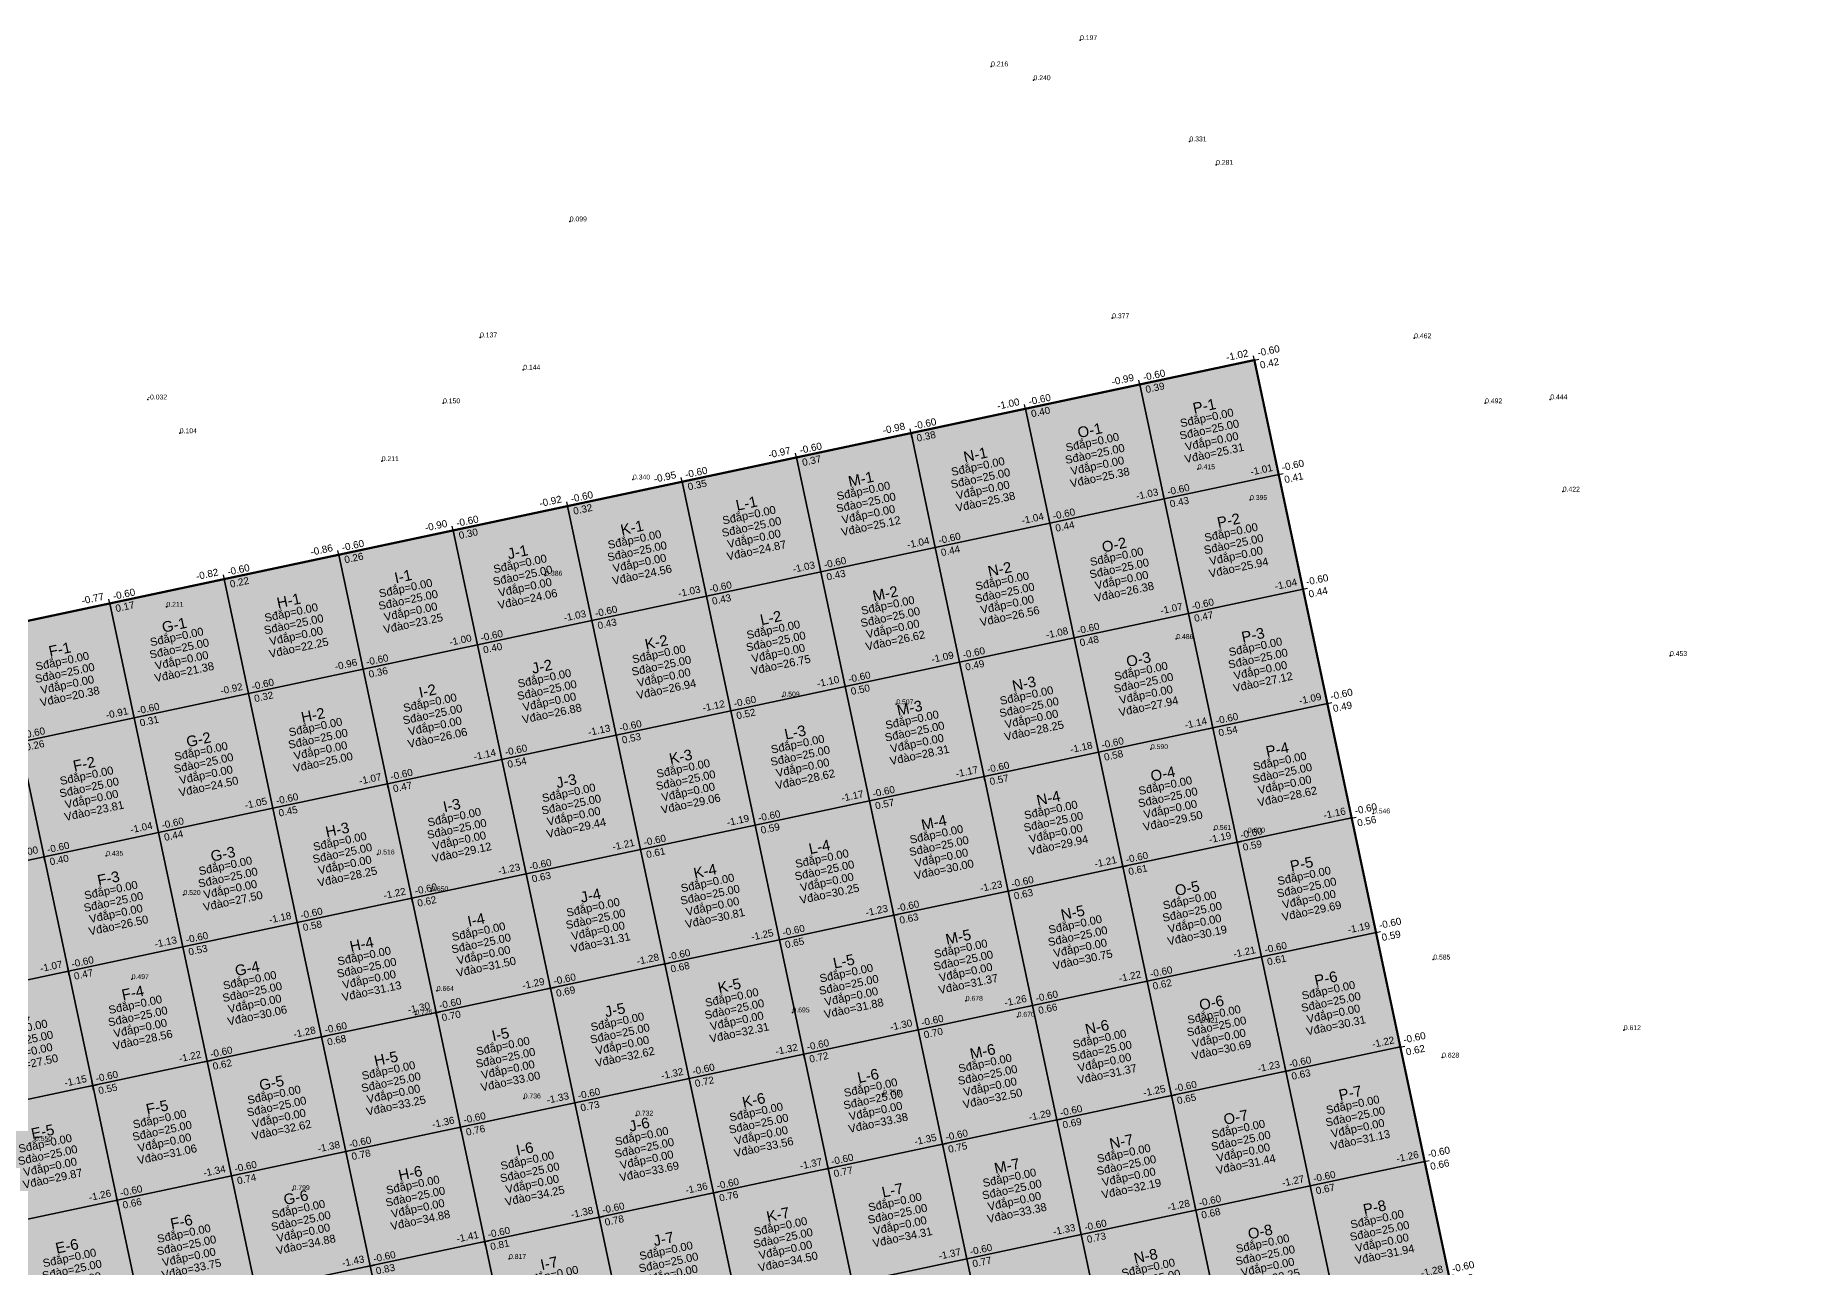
# Model space of a CAD drawing. Header units: metres. Extents: x 466 to 874, y 288 to 471.
# Drawn here: x 659.8 to 734.8, y 418.7 to 471.4 of the extents above; entities that cross this region are included whole.
import ezdxf
from ezdxf.enums import TextEntityAlignment as Align

# ---------------------------------------------------------------- set-up
doc = ezdxf.new("R2010")
doc.units = ezdxf.units.M
for name, color, linetype in [('SN-Dao', 1, 'Continuous'), ('SN-DiemDo', 9, 'Continuous'), ('SN-Luoi', 8, 'Continuous'), ('SN-Nut', 7, 'Continuous'), ('SN-O', 7, 'Continuous'), ('SN-RanhGioi', 1, 'Continuous')]:
    doc.layers.add(name, color=color, linetype=linetype)
doc.styles.add('SN', font='arial.ttf')

# ---------------------------------------------------------------- blocks, each defined once
blk = doc.blocks.new('SN_O')
at = {"color": 2, "style": 'SN'}
blk.add_attdef('TEN', text='', height=0.456, dxfattribs=at).set_placement((0, 1.026), align=Align.MIDDLE_CENTER)
at = {"color": 7, "style": 'SN'}
for tag, p in [('SDAO', (0, 0)), ('SDAP', (0, 0.513)), ('VDAP', (0, -0.513)), ('VDAO', (0, -1.026))]:
    blk.add_attdef(tag, text='', height=0.342, dxfattribs=at).set_placement(p, align=Align.MIDDLE_CENTER)
blk = doc.blocks.new('SN_NUT')
for p, q in [((-0.19, 0), (0.19, 0)), ((0, -0.19), (0, 0.19))]:
    blk.add_line(p, q)
at = {"color": 5, "style": 'SN'}
blk.add_attdef('CC', text='', height=0.304, dxfattribs=at).set_placement((-0.19, 0.114), align=Align.BOTTOM_RIGHT)
at = {"color": 1, "style": 'SN'}
blk.add_attdef('CDTK', (0.19, 0.114), '', height=0.304, dxfattribs=at)
at = {"color": 3, "style": 'SN'}
blk.add_attdef('CDTN', (0.19, -0.418), '', height=0.304, dxfattribs=at)

msp = doc.modelspace()

# ---------------------------------------------------------------- hatches: boundary and pattern name
at = {"layer": 'SN-Dao', "transparency": 33554534}
for points in [[(712.925, 452.604), (708.034, 451.565), (706.994, 456.455), (711.885, 457.495)], [(708.034, 451.565), (703.143, 450.525), (702.104, 455.416), (706.994, 456.455)], [(703.143, 450.525), (698.252, 449.486), (697.213, 454.376), (702.104, 455.416)], [(698.252, 449.486), (693.362, 448.446), (692.322, 453.337), (697.213, 454.376)], [(693.362, 448.446), (688.471, 447.407), (687.431, 452.297), (692.322, 453.337)], [(708.034, 451.565), (712.925, 452.604), (713.964, 447.714), (709.074, 446.674)], [(688.471, 447.407), (683.58, 446.367), (682.541, 451.258), (687.431, 452.297)], [(683.58, 446.367), (678.69, 445.327), (677.65, 450.218), (682.541, 451.258)], [(703.143, 450.525), (708.034, 451.565), (709.074, 446.674), (704.183, 445.634)], [(678.69, 445.327), (673.799, 444.288), (672.759, 449.179), (677.65, 450.218)], [(698.252, 449.486), (703.143, 450.525), (704.183, 445.634), (699.292, 444.595)], [(693.362, 448.446), (698.252, 449.486), (699.292, 444.595), (694.401, 443.555)], [(673.799, 444.288), (668.908, 443.248), (667.868, 448.139), (672.759, 449.179)], [(668.908, 443.248), (664.017, 442.209), (662.978, 447.099), (667.868, 448.139)], [(688.471, 447.407), (693.362, 448.446), (694.401, 443.555), (689.511, 442.516)], [(683.58, 446.367), (688.471, 447.407), (689.511, 442.516), (684.62, 441.476)], [(709.074, 446.674), (713.964, 447.714), (715.004, 442.823), (710.113, 441.783)], [(664.017, 442.209), (659.127, 441.169), (658.087, 446.06), (662.978, 447.099)], [(704.183, 445.634), (709.074, 446.674), (710.113, 441.783), (705.222, 440.744)], [(678.69, 445.327), (683.58, 446.367), (684.62, 441.476), (679.729, 440.437)], [(673.799, 444.288), (678.69, 445.327), (679.729, 440.437), (674.838, 439.397)], [(699.292, 444.595), (704.183, 445.634), (705.222, 440.744), (700.332, 439.704)], [(668.908, 443.248), (673.799, 444.288), (674.838, 439.397), (669.948, 438.358)], [(694.401, 443.555), (699.292, 444.595), (700.332, 439.704), (695.441, 438.665)], [(689.511, 442.516), (694.401, 443.555), (695.441, 438.665), (690.55, 437.625)], [(664.017, 442.209), (668.908, 443.248), (669.948, 438.358), (665.057, 437.318)], [(710.113, 441.783), (715.004, 442.823), (716.043, 437.932), (711.153, 436.893)], [(659.127, 441.169), (664.017, 442.209), (665.057, 437.318), (660.166, 436.278)], [(684.62, 441.476), (689.511, 442.516), (690.55, 437.625), (685.659, 436.585)], [(654.236, 440.13), (659.127, 441.169), (660.166, 436.278), (655.275, 435.239)], [(679.729, 440.437), (684.62, 441.476), (685.659, 436.585), (680.769, 435.546)], [(705.222, 440.744), (710.113, 441.783), (711.153, 436.893), (706.262, 435.853)], [(674.838, 439.397), (679.729, 440.437), (680.769, 435.546), (675.878, 434.506)], [(700.332, 439.704), (705.222, 440.744), (706.262, 435.853), (701.371, 434.813)], [(695.441, 438.665), (700.332, 439.704), (701.371, 434.813), (696.48, 433.774)], [(669.948, 438.358), (674.838, 439.397), (675.878, 434.506), (670.987, 433.467)], [(665.057, 437.318), (669.948, 438.358), (670.987, 433.467), (666.096, 432.427)], [(690.55, 437.625), (695.441, 438.665), (696.48, 433.774), (691.59, 432.734)], [(685.659, 436.585), (690.55, 437.625), (691.59, 432.734), (686.699, 431.695)], [(711.153, 436.893), (716.043, 437.932), (717.083, 433.041), (712.192, 432.002)], [(660.166, 436.278), (665.057, 437.318), (666.096, 432.427), (661.206, 431.388)], [(706.262, 435.853), (711.153, 436.893), (712.192, 432.002), (707.301, 430.962)], [(655.275, 435.239), (660.166, 436.278), (661.206, 431.388), (656.315, 430.348)], [(680.769, 435.546), (685.659, 436.585), (686.699, 431.695), (681.808, 430.655)], [(675.878, 434.506), (680.769, 435.546), (681.808, 430.655), (676.917, 429.616)], [(701.371, 434.813), (706.262, 435.853), (707.301, 430.962), (702.411, 429.923)], [(670.987, 433.467), (675.878, 434.506), (676.917, 429.616), (672.027, 428.576)], [(696.48, 433.774), (701.371, 434.813), (702.411, 429.923), (697.52, 428.883)], [(691.59, 432.734), (696.48, 433.774), (697.52, 428.883), (692.629, 427.844)], [(666.096, 432.427), (670.987, 433.467), (672.027, 428.576), (667.136, 427.537)], [(712.192, 432.002), (717.083, 433.041), (718.122, 428.151), (713.232, 427.111)], [(661.206, 431.388), (666.096, 432.427), (667.136, 427.537), (662.245, 426.497)], [(686.699, 431.695), (691.59, 432.734), (692.629, 427.844), (687.739, 426.804)], [(681.808, 430.655), (686.699, 431.695), (687.739, 426.804), (682.848, 425.764)], [(707.301, 430.962), (712.192, 432.002), (713.232, 427.111), (708.341, 426.071)], [(656.315, 430.348), (661.206, 431.388), (662.245, 426.497), (657.355, 425.457)], [(702.411, 429.923), (707.301, 430.962), (708.341, 426.071), (703.45, 425.032)], [(676.917, 429.616), (681.808, 430.655), (682.848, 425.764), (677.957, 424.725)], [(697.52, 428.883), (702.411, 429.923), (703.45, 425.032), (698.56, 423.992)], [(672.027, 428.576), (676.917, 429.616), (677.957, 424.725), (673.066, 423.685)], [(667.136, 427.537), (672.027, 428.576), (673.066, 423.685), (668.176, 422.646)], [(692.629, 427.844), (697.52, 428.883), (698.56, 423.992), (693.669, 422.953)], [(687.739, 426.804), (692.629, 427.844), (693.669, 422.953), (688.778, 421.913)], [(713.232, 427.111), (718.122, 428.151), (719.162, 423.26), (714.271, 422.22)], [(662.245, 426.497), (667.136, 427.537), (668.176, 422.646), (663.285, 421.606)], [(708.341, 426.071), (713.232, 427.111), (714.271, 422.22), (709.381, 421.181)], [(657.355, 425.457), (662.245, 426.497), (663.285, 421.606), (658.394, 420.567)], [(682.848, 425.764), (687.739, 426.804), (688.778, 421.913), (683.887, 420.874)], [(677.957, 424.725), (682.848, 425.764), (683.887, 420.874), (678.997, 419.834)], [(703.45, 425.032), (708.341, 426.071), (709.381, 421.181), (704.49, 420.141)], [(673.066, 423.685), (677.957, 424.725), (678.997, 419.834), (674.106, 418.795)], [(698.56, 423.992), (703.45, 425.032), (704.49, 420.141), (699.599, 419.102)], [(693.669, 422.953), (698.56, 423.992), (699.599, 419.102), (694.708, 418.062)], [(668.176, 422.646), (673.066, 423.685), (674.106, 418.795), (669.215, 417.755)], [(714.271, 422.22), (719.162, 423.26), (720.202, 418.369), (715.311, 417.33)], [(663.285, 421.606), (668.176, 422.646), (669.215, 417.755), (664.324, 416.715)], [(688.778, 421.913), (693.669, 422.953), (694.708, 418.062), (689.818, 417.023)], [(683.887, 420.874), (688.778, 421.913), (689.818, 417.023), (684.927, 415.983)], [(709.381, 421.181), (714.271, 422.22), (715.311, 417.33), (710.42, 416.29)], [(658.394, 420.567), (663.285, 421.606), (664.324, 416.715), (659.434, 415.676)], [(704.49, 420.141), (709.381, 421.181), (710.42, 416.29), (705.529, 415.25)], [(678.997, 419.834), (683.887, 420.874), (684.927, 415.983), (680.036, 414.943)], [(674.106, 418.795), (678.997, 419.834), (680.036, 414.943), (675.145, 413.904)], [(699.599, 419.102), (704.49, 420.141), (705.529, 415.25), (700.639, 414.211)], [(669.215, 417.755), (674.106, 418.795), (675.145, 413.904), (670.255, 412.864)], [(694.708, 418.062), (699.599, 419.102), (700.639, 414.211), (695.748, 413.171)]]:
    msp.add_hatch(color=1, dxfattribs=at).paths.add_polyline_path(points)

# ---------------------------------------------------------------- linework, layer by layer
at = {"layer": 'SN-DiemDo'}
for p in [(704.439, 471.166, 0.197), (700.636, 470.042, 0.216), (702.448, 469.454, 0.24), (709.112, 466.838, 0.331), (710.251, 465.838, 0.281), (682.631, 463.42, 0.099), (705.81, 459.282, 0.377), (678.798, 458.465, 0.137), (718.715, 458.429, 0.462), (680.643, 457.085, 0.144), (664.597, 455.813, -0.032), (677.217, 455.649, 0.15), (721.746, 455.649, 0.492), (724.53, 455.817, 0.444), (665.966, 454.371, 0.104), (674.598, 453.178, 0.211), (709.473, 452.832, 0.415), (685.332, 452.394, 0.34), (725.067, 451.877, 0.422), (711.702, 451.52, 0.395), (681.584, 448.285, 0.386), (665.396, 446.956, 0.211), (708.549, 445.58, 0.486), (729.647, 444.854, 0.453), (691.723, 443.12, 0.509), (696.584, 442.792, 0.507), (707.465, 440.876, 0.59), (710.166, 437.424, 0.561), (716.955, 438.128, 0.546), (711.61, 437.311, 0.6), (662.822, 436.319, 0.435), (674.417, 436.374, 0.516), (666.125, 434.646, 0.52), (676.709, 434.803, 0.65), (719.531, 431.885, 0.585), (663.913, 431.049, 0.497), (676.949, 430.545, 0.664), (699.553, 430.124, 0.678), (676.032, 429.531, 0.725), (692.148, 429.627, 0.695), (701.77, 429.443, 0.67), (709.615, 429.192, 0.621), (727.673, 428.869, 0.612), (719.907, 427.698, 0.628), (680.663, 425.952, 0.736), (696.022, 426.11, 0.753), (685.468, 425.219, 0.732), (670.788, 422.036, 0.799), (680.036, 419.093, 0.817)]:
    msp.add_point(p, dxfattribs=at)
at = {"layer": 'SN-Luoi'}
for points in [[(712.925, 452.604), (708.034, 451.565), (706.994, 456.455), (711.885, 457.495)], [(708.034, 451.565), (703.143, 450.525), (702.104, 455.416), (706.994, 456.455)], [(703.143, 450.525), (698.252, 449.486), (697.213, 454.376), (702.104, 455.416)], [(698.252, 449.486), (693.362, 448.446), (692.322, 453.337), (697.213, 454.376)], [(693.362, 448.446), (688.471, 447.407), (687.431, 452.297), (692.322, 453.337)], [(708.034, 451.565), (712.925, 452.604), (713.964, 447.714), (709.074, 446.674)], [(688.471, 447.407), (683.58, 446.367), (682.541, 451.258), (687.431, 452.297)], [(683.58, 446.367), (678.69, 445.327), (677.65, 450.218), (682.541, 451.258)], [(703.143, 450.525), (708.034, 451.565), (709.074, 446.674), (704.183, 445.634)], [(678.69, 445.327), (673.799, 444.288), (672.759, 449.179), (677.65, 450.218)], [(698.252, 449.486), (703.143, 450.525), (704.183, 445.634), (699.292, 444.595)], [(693.362, 448.446), (698.252, 449.486), (699.292, 444.595), (694.401, 443.555)], [(673.799, 444.288), (668.908, 443.248), (667.868, 448.139), (672.759, 449.179)], [(668.908, 443.248), (664.017, 442.209), (662.978, 447.099), (667.868, 448.139)], [(688.471, 447.407), (693.362, 448.446), (694.401, 443.555), (689.511, 442.516)], [(683.58, 446.367), (688.471, 447.407), (689.511, 442.516), (684.62, 441.476)], [(709.074, 446.674), (713.964, 447.714), (715.004, 442.823), (710.113, 441.783)], [(664.017, 442.209), (659.127, 441.169), (658.087, 446.06), (662.978, 447.099)], [(704.183, 445.634), (709.074, 446.674), (710.113, 441.783), (705.222, 440.744)], [(678.69, 445.327), (683.58, 446.367), (684.62, 441.476), (679.729, 440.437)], [(673.799, 444.288), (678.69, 445.327), (679.729, 440.437), (674.838, 439.397)], [(699.292, 444.595), (704.183, 445.634), (705.222, 440.744), (700.332, 439.704)], [(668.908, 443.248), (673.799, 444.288), (674.838, 439.397), (669.948, 438.358)], [(694.401, 443.555), (699.292, 444.595), (700.332, 439.704), (695.441, 438.665)], [(689.511, 442.516), (694.401, 443.555), (695.441, 438.665), (690.55, 437.625)], [(664.017, 442.209), (668.908, 443.248), (669.948, 438.358), (665.057, 437.318)], [(710.113, 441.783), (715.004, 442.823), (716.043, 437.932), (711.153, 436.893)], [(659.127, 441.169), (664.017, 442.209), (665.057, 437.318), (660.166, 436.278)], [(684.62, 441.476), (689.511, 442.516), (690.55, 437.625), (685.659, 436.585)], [(654.236, 440.13), (659.127, 441.169), (660.166, 436.278), (655.275, 435.239)], [(679.729, 440.437), (684.62, 441.476), (685.659, 436.585), (680.769, 435.546)], [(705.222, 440.744), (710.113, 441.783), (711.153, 436.893), (706.262, 435.853)], [(674.838, 439.397), (679.729, 440.437), (680.769, 435.546), (675.878, 434.506)], [(700.332, 439.704), (705.222, 440.744), (706.262, 435.853), (701.371, 434.813)], [(695.441, 438.665), (700.332, 439.704), (701.371, 434.813), (696.48, 433.774)], [(669.948, 438.358), (674.838, 439.397), (675.878, 434.506), (670.987, 433.467)], [(665.057, 437.318), (669.948, 438.358), (670.987, 433.467), (666.096, 432.427)], [(690.55, 437.625), (695.441, 438.665), (696.48, 433.774), (691.59, 432.734)], [(685.659, 436.585), (690.55, 437.625), (691.59, 432.734), (686.699, 431.695)], [(711.153, 436.893), (716.043, 437.932), (717.083, 433.041), (712.192, 432.002)], [(660.166, 436.278), (665.057, 437.318), (666.096, 432.427), (661.206, 431.388)], [(706.262, 435.853), (711.153, 436.893), (712.192, 432.002), (707.301, 430.962)], [(655.275, 435.239), (660.166, 436.278), (661.206, 431.388), (656.315, 430.348)], [(680.769, 435.546), (685.659, 436.585), (686.699, 431.695), (681.808, 430.655)], [(675.878, 434.506), (680.769, 435.546), (681.808, 430.655), (676.917, 429.616)], [(701.371, 434.813), (706.262, 435.853), (707.301, 430.962), (702.411, 429.923)], [(670.987, 433.467), (675.878, 434.506), (676.917, 429.616), (672.027, 428.576)], [(696.48, 433.774), (701.371, 434.813), (702.411, 429.923), (697.52, 428.883)], [(691.59, 432.734), (696.48, 433.774), (697.52, 428.883), (692.629, 427.844)], [(666.096, 432.427), (670.987, 433.467), (672.027, 428.576), (667.136, 427.537)], [(712.192, 432.002), (717.083, 433.041), (718.122, 428.151), (713.232, 427.111)], [(661.206, 431.388), (666.096, 432.427), (667.136, 427.537), (662.245, 426.497)], [(686.699, 431.695), (691.59, 432.734), (692.629, 427.844), (687.739, 426.804)], [(681.808, 430.655), (686.699, 431.695), (687.739, 426.804), (682.848, 425.764)], [(707.301, 430.962), (712.192, 432.002), (713.232, 427.111), (708.341, 426.071)], [(656.315, 430.348), (661.206, 431.388), (662.245, 426.497), (657.355, 425.457)], [(702.411, 429.923), (707.301, 430.962), (708.341, 426.071), (703.45, 425.032)], [(676.917, 429.616), (681.808, 430.655), (682.848, 425.764), (677.957, 424.725)], [(697.52, 428.883), (702.411, 429.923), (703.45, 425.032), (698.56, 423.992)], [(672.027, 428.576), (676.917, 429.616), (677.957, 424.725), (673.066, 423.685)], [(667.136, 427.537), (672.027, 428.576), (673.066, 423.685), (668.176, 422.646)], [(692.629, 427.844), (697.52, 428.883), (698.56, 423.992), (693.669, 422.953)], [(687.739, 426.804), (692.629, 427.844), (693.669, 422.953), (688.778, 421.913)], [(713.232, 427.111), (718.122, 428.151), (719.162, 423.26), (714.271, 422.22)], [(662.245, 426.497), (667.136, 427.537), (668.176, 422.646), (663.285, 421.606)], [(708.341, 426.071), (713.232, 427.111), (714.271, 422.22), (709.381, 421.181)], [(657.355, 425.457), (662.245, 426.497), (663.285, 421.606), (658.394, 420.567)], [(682.848, 425.764), (687.739, 426.804), (688.778, 421.913), (683.887, 420.874)], [(677.957, 424.725), (682.848, 425.764), (683.887, 420.874), (678.997, 419.834)], [(703.45, 425.032), (708.341, 426.071), (709.381, 421.181), (704.49, 420.141)], [(673.066, 423.685), (677.957, 424.725), (678.997, 419.834), (674.106, 418.795)], [(698.56, 423.992), (703.45, 425.032), (704.49, 420.141), (699.599, 419.102)], [(693.669, 422.953), (698.56, 423.992), (699.599, 419.102), (694.708, 418.062)], [(668.176, 422.646), (673.066, 423.685), (674.106, 418.795), (669.215, 417.755)], [(714.271, 422.22), (719.162, 423.26), (720.202, 418.369), (715.311, 417.33)], [(663.285, 421.606), (668.176, 422.646), (669.215, 417.755), (664.324, 416.715)], [(688.778, 421.913), (693.669, 422.953), (694.708, 418.062), (689.818, 417.023)], [(683.887, 420.874), (688.778, 421.913), (689.818, 417.023), (684.927, 415.983)], [(709.381, 421.181), (714.271, 422.22), (715.311, 417.33), (710.42, 416.29)], [(658.394, 420.567), (663.285, 421.606), (664.324, 416.715), (659.434, 415.676)], [(704.49, 420.141), (709.381, 421.181), (710.42, 416.29), (705.529, 415.25)], [(678.997, 419.834), (683.887, 420.874), (684.927, 415.983), (680.036, 414.943)], [(674.106, 418.795), (678.997, 419.834), (680.036, 414.943), (675.145, 413.904)], [(699.599, 419.102), (704.49, 420.141), (705.529, 415.25), (700.639, 414.211)], [(669.215, 417.755), (674.106, 418.795), (675.145, 413.904), (670.255, 412.864)], [(694.708, 418.062), (699.599, 419.102), (700.639, 414.211), (695.748, 413.171)]]:
    msp.add_lwpolyline(points, close=True, dxfattribs=at)
at = {"layer": 'SN-RanhGioi', "const_width": 0.095}
msp.add_lwpolyline([(711.885, 457.495), (734.755, 349.899), (656.504, 333.266), (633.633, 440.862)], close=True, dxfattribs=at)

# ---------------------------------------------------------------- block references
at = {"layer": 'SN-Nut', "rotation": 12.00000000000403}
for p, values in [((711.885, 457.495), {'CDTK': '-0.60', 'CDTN': '0.42', 'CC': '-1.02'}), ((706.994, 456.455), {'CDTK': '-0.60', 'CDTN': '0.39', 'CC': '-0.99'}), ((702.104, 455.416), {'CDTK': '-0.60', 'CDTN': '0.40', 'CC': '-1.00'}), ((697.213, 454.376), {'CDTK': '-0.60', 'CDTN': '0.38', 'CC': '-0.98'}), ((692.322, 453.337), {'CDTK': '-0.60', 'CDTN': '0.37', 'CC': '-0.97'}), ((712.925, 452.604), {'CDTK': '-0.60', 'CDTN': '0.41', 'CC': '-1.01'}), ((687.431, 452.297), {'CDTK': '-0.60', 'CDTN': '0.35', 'CC': '-0.95'}), ((682.541, 451.258), {'CDTK': '-0.60', 'CDTN': '0.32', 'CC': '-0.92'}), ((708.034, 451.565), {'CDTK': '-0.60', 'CDTN': '0.43', 'CC': '-1.03'}), ((703.143, 450.525), {'CDTK': '-0.60', 'CDTN': '0.44', 'CC': '-1.04'}), ((677.65, 450.218), {'CDTK': '-0.60', 'CDTN': '0.30', 'CC': '-0.90'}), ((672.759, 449.179), {'CDTK': '-0.60', 'CDTN': '0.26', 'CC': '-0.86'}), ((698.252, 449.486), {'CDTK': '-0.60', 'CDTN': '0.44', 'CC': '-1.04'}), ((667.868, 448.139), {'CDTK': '-0.60', 'CDTN': '0.22', 'CC': '-0.82'}), ((693.362, 448.446), {'CDTK': '-0.60', 'CDTN': '0.43', 'CC': '-1.03'}), ((688.471, 447.407), {'CDTK': '-0.60', 'CDTN': '0.43', 'CC': '-1.03'}), ((713.964, 447.714), {'CDTK': '-0.60', 'CDTN': '0.44', 'CC': '-1.04'}), ((662.978, 447.099), {'CDTK': '-0.60', 'CDTN': '0.17', 'CC': '-0.77'}), ((709.074, 446.674), {'CDTK': '-0.60', 'CDTN': '0.47', 'CC': '-1.07'}), ((683.58, 446.367), {'CDTK': '-0.60', 'CDTN': '0.43', 'CC': '-1.03'}), ((678.69, 445.327), {'CDTK': '-0.60', 'CDTN': '0.40', 'CC': '-1.00'}), ((704.183, 445.634), {'CDTK': '-0.60', 'CDTN': '0.48', 'CC': '-1.08'}), ((673.799, 444.288), {'CDTK': '-0.60', 'CDTN': '0.36', 'CC': '-0.96'}), ((699.292, 444.595), {'CDTK': '-0.60', 'CDTN': '0.49', 'CC': '-1.09'}), ((694.401, 443.555), {'CDTK': '-0.60', 'CDTN': '0.50', 'CC': '-1.10'}), ((668.908, 443.248), {'CDTK': '-0.60', 'CDTN': '0.32', 'CC': '-0.92'}), ((715.004, 442.823), {'CDTK': '-0.60', 'CDTN': '0.49', 'CC': '-1.09'}), ((664.017, 442.209), {'CDTK': '-0.60', 'CDTN': '0.31', 'CC': '-0.91'}), ((689.511, 442.516), {'CDTK': '-0.60', 'CDTN': '0.52', 'CC': '-1.12'}), ((684.62, 441.476), {'CDTK': '-0.60', 'CDTN': '0.53', 'CC': '-1.13'}), ((710.113, 441.783), {'CDTK': '-0.60', 'CDTN': '0.54', 'CC': '-1.14'}), ((659.127, 441.169), {'CDTK': '-0.60', 'CDTN': '0.26', 'CC': '-0.86'}), ((705.222, 440.744), {'CDTK': '-0.60', 'CDTN': '0.58', 'CC': '-1.18'}), ((679.729, 440.437), {'CDTK': '-0.60', 'CDTN': '0.54', 'CC': '-1.14'}), ((674.838, 439.397), {'CDTK': '-0.60', 'CDTN': '0.47', 'CC': '-1.07'}), ((700.332, 439.704), {'CDTK': '-0.60', 'CDTN': '0.57', 'CC': '-1.17'}), ((669.948, 438.358), {'CDTK': '-0.60', 'CDTN': '0.45', 'CC': '-1.05'}), ((695.441, 438.665), {'CDTK': '-0.60', 'CDTN': '0.57', 'CC': '-1.17'}), ((690.55, 437.625), {'CDTK': '-0.60', 'CDTN': '0.59', 'CC': '-1.19'}), ((716.043, 437.932), {'CDTK': '-0.60', 'CDTN': '0.56', 'CC': '-1.16'}), ((665.057, 437.318), {'CDTK': '-0.60', 'CDTN': '0.44', 'CC': '-1.04'}), ((711.153, 436.893), {'CDTK': '-0.60', 'CDTN': '0.59', 'CC': '-1.19'}), ((660.166, 436.278), {'CDTK': '-0.60', 'CDTN': '0.40', 'CC': '-1.00'}), ((685.659, 436.585), {'CDTK': '-0.60', 'CDTN': '0.61', 'CC': '-1.21'}), ((680.769, 435.546), {'CDTK': '-0.60', 'CDTN': '0.63', 'CC': '-1.23'}), ((706.262, 435.853), {'CDTK': '-0.60', 'CDTN': '0.61', 'CC': '-1.21'}), ((701.371, 434.813), {'CDTK': '-0.60', 'CDTN': '0.63', 'CC': '-1.23'}), ((675.878, 434.506), {'CDTK': '-0.60', 'CDTN': '0.62', 'CC': '-1.22'}), ((696.48, 433.774), {'CDTK': '-0.60', 'CDTN': '0.63', 'CC': '-1.23'}), ((670.987, 433.467), {'CDTK': '-0.60', 'CDTN': '0.58', 'CC': '-1.18'}), ((717.083, 433.041), {'CDTK': '-0.60', 'CDTN': '0.59', 'CC': '-1.19'}), ((666.096, 432.427), {'CDTK': '-0.60', 'CDTN': '0.53', 'CC': '-1.13'}), ((691.59, 432.734), {'CDTK': '-0.60', 'CDTN': '0.65', 'CC': '-1.25'}), ((686.699, 431.695), {'CDTK': '-0.60', 'CDTN': '0.68', 'CC': '-1.28'}), ((712.192, 432.002), {'CDTK': '-0.60', 'CDTN': '0.61', 'CC': '-1.21'}), ((661.206, 431.388), {'CDTK': '-0.60', 'CDTN': '0.47', 'CC': '-1.07'}), ((707.301, 430.962), {'CDTK': '-0.60', 'CDTN': '0.62', 'CC': '-1.22'}), ((681.808, 430.655), {'CDTK': '-0.60', 'CDTN': '0.69', 'CC': '-1.29'}), ((676.917, 429.616), {'CDTK': '-0.60', 'CDTN': '0.70', 'CC': '-1.30'}), ((702.411, 429.923), {'CDTK': '-0.60', 'CDTN': '0.66', 'CC': '-1.26'}), ((672.027, 428.576), {'CDTK': '-0.60', 'CDTN': '0.68', 'CC': '-1.28'}), ((697.52, 428.883), {'CDTK': '-0.60', 'CDTN': '0.70', 'CC': '-1.30'}), ((692.629, 427.844), {'CDTK': '-0.60', 'CDTN': '0.72', 'CC': '-1.32'}), ((718.122, 428.151), {'CDTK': '-0.60', 'CDTN': '0.62', 'CC': '-1.22'}), ((667.136, 427.537), {'CDTK': '-0.60', 'CDTN': '0.62', 'CC': '-1.22'}), ((713.232, 427.111), {'CDTK': '-0.60', 'CDTN': '0.63', 'CC': '-1.23'}), ((662.245, 426.497), {'CDTK': '-0.60', 'CDTN': '0.55', 'CC': '-1.15'}), ((687.739, 426.804), {'CDTK': '-0.60', 'CDTN': '0.72', 'CC': '-1.32'}), ((682.848, 425.764), {'CDTK': '-0.60', 'CDTN': '0.73', 'CC': '-1.33'}), ((708.341, 426.071), {'CDTK': '-0.60', 'CDTN': '0.65', 'CC': '-1.25'}), ((703.45, 425.032), {'CDTK': '-0.60', 'CDTN': '0.69', 'CC': '-1.29'}), ((677.957, 424.725), {'CDTK': '-0.60', 'CDTN': '0.76', 'CC': '-1.36'}), ((673.066, 423.685), {'CDTK': '-0.60', 'CDTN': '0.78', 'CC': '-1.38'}), ((698.56, 423.992), {'CDTK': '-0.60', 'CDTN': '0.75', 'CC': '-1.35'}), ((668.176, 422.646), {'CDTK': '-0.60', 'CDTN': '0.74', 'CC': '-1.34'}), ((693.669, 422.953), {'CDTK': '-0.60', 'CDTN': '0.77', 'CC': '-1.37'}), ((719.162, 423.26), {'CDTK': '-0.60', 'CDTN': '0.66', 'CC': '-1.26'}), ((688.778, 421.913), {'CDTK': '-0.60', 'CDTN': '0.76', 'CC': '-1.36'}), ((714.271, 422.22), {'CDTK': '-0.60', 'CDTN': '0.67', 'CC': '-1.27'}), ((663.285, 421.606), {'CDTK': '-0.60', 'CDTN': '0.66', 'CC': '-1.26'}), ((709.381, 421.181), {'CDTK': '-0.60', 'CDTN': '0.68', 'CC': '-1.28'}), ((683.887, 420.874), {'CDTK': '-0.60', 'CDTN': '0.78', 'CC': '-1.38'}), ((678.997, 419.834), {'CDTK': '-0.60', 'CDTN': '0.81', 'CC': '-1.41'}), ((704.49, 420.141), {'CDTK': '-0.60', 'CDTN': '0.73', 'CC': '-1.33'}), ((674.106, 418.795), {'CDTK': '-0.60', 'CDTN': '0.83', 'CC': '-1.43'}), ((699.599, 419.102), {'CDTK': '-0.60', 'CDTN': '0.77', 'CC': '-1.37'}), ((720.202, 418.369), {'CDTK': '-0.60', 'CDTN': '0.68', 'CC': '-1.28'})]:
    msp.add_blockref('SN_NUT', p, dxfattribs=at).add_auto_attribs(values)
at = {"layer": 'SN-O', "rotation": 12.00000000000403}
for p, values in [((709.96, 454.53), {'TEN': 'P-1', 'SDAP': 'Sđắp=0.00', 'SDAO': 'Sđào=25.00', 'VDAP': 'Vđắp=0.00', 'VDAO': 'Vđào=25.31'}), ((705.069, 453.49), {'TEN': 'O-1', 'SDAP': 'Sđắp=0.00', 'SDAO': 'Sđào=25.00', 'VDAP': 'Vđắp=0.00', 'VDAO': 'Vđào=25.38'}), ((700.178, 452.451), {'TEN': 'N-1', 'SDAP': 'Sđắp=0.00', 'SDAO': 'Sđào=25.00', 'VDAP': 'Vđắp=0.00', 'VDAO': 'Vđào=25.38'}), ((695.287, 451.411), {'TEN': 'M-1', 'SDAP': 'Sđắp=0.00', 'SDAO': 'Sđào=25.00', 'VDAP': 'Vđắp=0.00', 'VDAO': 'Vđào=25.12'}), ((690.397, 450.372), {'TEN': 'L-1', 'SDAP': 'Sđắp=0.00', 'SDAO': 'Sđào=25.00', 'VDAP': 'Vđắp=0.00', 'VDAO': 'Vđào=24.87'}), ((710.999, 449.639), {'TEN': 'P-2', 'SDAP': 'Sđắp=0.00', 'SDAO': 'Sđào=25.00', 'VDAP': 'Vđắp=0.00', 'VDAO': 'Vđào=25.94'}), ((685.506, 449.332), {'TEN': 'K-1', 'SDAP': 'Sđắp=0.00', 'SDAO': 'Sđào=25.00', 'VDAP': 'Vđắp=0.00', 'VDAO': 'Vđào=24.56'}), ((680.615, 448.293), {'TEN': 'J-1', 'SDAP': 'Sđắp=0.00', 'SDAO': 'Sđào=25.00', 'VDAP': 'Vđắp=0.00', 'VDAO': 'Vđào=24.06'}), ((706.108, 448.6), {'TEN': 'O-2', 'SDAP': 'Sđắp=0.00', 'SDAO': 'Sđào=25.00', 'VDAP': 'Vđắp=0.00', 'VDAO': 'Vđào=26.38'}), ((701.218, 447.56), {'TEN': 'N-2', 'SDAP': 'Sđắp=0.00', 'SDAO': 'Sđào=25.00', 'VDAP': 'Vđắp=0.00', 'VDAO': 'Vđào=26.56'}), ((675.724, 447.253), {'TEN': 'I-1', 'SDAP': 'Sđắp=0.00', 'SDAO': 'Sđào=25.00', 'VDAP': 'Vđắp=0.00', 'VDAO': 'Vđào=23.25'}), ((670.834, 446.213), {'TEN': 'H-1', 'SDAP': 'Sđắp=0.00', 'SDAO': 'Sđào=25.00', 'VDAP': 'Vđắp=0.00', 'VDAO': 'Vđào=22.25'}), ((696.327, 446.52), {'TEN': 'M-2', 'SDAP': 'Sđắp=0.00', 'SDAO': 'Sđào=25.00', 'VDAP': 'Vđắp=0.00', 'VDAO': 'Vđào=26.62'}), ((665.943, 445.174), {'TEN': 'G-1', 'SDAP': 'Sđắp=0.00', 'SDAO': 'Sđào=25.00', 'VDAP': 'Vđắp=0.00', 'VDAO': 'Vđào=21.38'}), ((691.436, 445.481), {'TEN': 'L-2', 'SDAP': 'Sđắp=0.00', 'SDAO': 'Sđào=25.00', 'VDAP': 'Vđắp=0.00', 'VDAO': 'Vđào=26.75'}), ((686.545, 444.441), {'TEN': 'K-2', 'SDAP': 'Sđắp=0.00', 'SDAO': 'Sđào=25.00', 'VDAP': 'Vđắp=0.00', 'VDAO': 'Vđào=26.94'}), ((712.039, 444.748), {'TEN': 'P-3', 'SDAP': 'Sđắp=0.00', 'SDAO': 'Sđào=25.00', 'VDAP': 'Vđắp=0.00', 'VDAO': 'Vđào=27.12'}), ((661.052, 444.134), {'TEN': 'F-1', 'SDAP': 'Sđắp=0.00', 'SDAO': 'Sđào=25.00', 'VDAP': 'Vđắp=0.00', 'VDAO': 'Vđào=20.38'}), ((707.148, 443.709), {'TEN': 'O-3', 'SDAP': 'Sđắp=0.00', 'SDAO': 'Sđào=25.00', 'VDAP': 'Vđắp=0.00', 'VDAO': 'Vđào=27.94'}), ((681.655, 443.402), {'TEN': 'J-2', 'SDAP': 'Sđắp=0.00', 'SDAO': 'Sđào=25.00', 'VDAP': 'Vđắp=0.00', 'VDAO': 'Vđào=26.88'}), ((676.764, 442.362), {'TEN': 'I-2', 'SDAP': 'Sđắp=0.00', 'SDAO': 'Sđào=25.00', 'VDAP': 'Vđắp=0.00', 'VDAO': 'Vđào=26.06'}), ((702.257, 442.669), {'TEN': 'N-3', 'SDAP': 'Sđắp=0.00', 'SDAO': 'Sđào=25.00', 'VDAP': 'Vđắp=0.00', 'VDAO': 'Vđào=28.25'}), ((697.366, 441.63), {'TEN': 'M-3', 'SDAP': 'Sđắp=0.00', 'SDAO': 'Sđào=25.00', 'VDAP': 'Vđắp=0.00', 'VDAO': 'Vđào=28.31'}), ((671.873, 441.323), {'TEN': 'H-2', 'SDAP': 'Sđắp=0.00', 'SDAO': 'Sđào=25.00', 'VDAP': 'Vđắp=0.00', 'VDAO': 'Vđào=25.00'}), ((666.982, 440.283), {'TEN': 'G-2', 'SDAP': 'Sđắp=0.00', 'SDAO': 'Sđào=25.00', 'VDAP': 'Vđắp=0.00', 'VDAO': 'Vđào=24.50'}), ((692.476, 440.59), {'TEN': 'L-3', 'SDAP': 'Sđắp=0.00', 'SDAO': 'Sđào=25.00', 'VDAP': 'Vđắp=0.00', 'VDAO': 'Vđào=28.62'}), ((713.078, 439.858), {'TEN': 'P-4', 'SDAP': 'Sđắp=0.00', 'SDAO': 'Sđào=25.00', 'VDAP': 'Vđắp=0.00', 'VDAO': 'Vđào=28.62'}), ((662.092, 439.244), {'TEN': 'F-2', 'SDAP': 'Sđắp=0.00', 'SDAO': 'Sđào=25.00', 'VDAP': 'Vđắp=0.00', 'VDAO': 'Vđào=23.81'}), ((687.585, 439.551), {'TEN': 'K-3', 'SDAP': 'Sđắp=0.00', 'SDAO': 'Sđào=25.00', 'VDAP': 'Vđắp=0.00', 'VDAO': 'Vđào=29.06'}), ((682.694, 438.511), {'TEN': 'J-3', 'SDAP': 'Sđắp=0.00', 'SDAO': 'Sđào=25.00', 'VDAP': 'Vđắp=0.00', 'VDAO': 'Vđào=29.44'}), ((708.187, 438.818), {'TEN': 'O-4', 'SDAP': 'Sđắp=0.00', 'SDAO': 'Sđào=25.00', 'VDAP': 'Vđắp=0.00', 'VDAO': 'Vđào=29.50'}), ((703.297, 437.779), {'TEN': 'N-4', 'SDAP': 'Sđắp=0.00', 'SDAO': 'Sđào=25.00', 'VDAP': 'Vđắp=0.00', 'VDAO': 'Vđào=29.94'}), ((677.803, 437.472), {'TEN': 'I-3', 'SDAP': 'Sđắp=0.00', 'SDAO': 'Sđào=25.00', 'VDAP': 'Vđắp=0.00', 'VDAO': 'Vđào=29.12'}), ((672.913, 436.432), {'TEN': 'H-3', 'SDAP': 'Sđắp=0.00', 'SDAO': 'Sđào=25.00', 'VDAP': 'Vđắp=0.00', 'VDAO': 'Vđào=28.25'}), ((698.406, 436.739), {'TEN': 'M-4', 'SDAP': 'Sđắp=0.00', 'SDAO': 'Sđào=25.00', 'VDAP': 'Vđắp=0.00', 'VDAO': 'Vđào=30.00'}), ((668.022, 435.392), {'TEN': 'G-3', 'SDAP': 'Sđắp=0.00', 'SDAO': 'Sđào=25.00', 'VDAP': 'Vđắp=0.00', 'VDAO': 'Vđào=27.50'}), ((693.515, 435.699), {'TEN': 'L-4', 'SDAP': 'Sđắp=0.00', 'SDAO': 'Sđào=25.00', 'VDAP': 'Vđắp=0.00', 'VDAO': 'Vđào=30.25'}), ((688.625, 434.66), {'TEN': 'K-4', 'SDAP': 'Sđắp=0.00', 'SDAO': 'Sđào=25.00', 'VDAP': 'Vđắp=0.00', 'VDAO': 'Vđào=30.81'}), ((714.118, 434.967), {'TEN': 'P-5', 'SDAP': 'Sđắp=0.00', 'SDAO': 'Sđào=25.00', 'VDAP': 'Vđắp=0.00', 'VDAO': 'Vđào=29.69'}), ((663.131, 434.353), {'TEN': 'F-3', 'SDAP': 'Sđắp=0.00', 'SDAO': 'Sđào=25.00', 'VDAP': 'Vđắp=0.00', 'VDAO': 'Vđào=26.50'}), ((709.227, 433.927), {'TEN': 'O-5', 'SDAP': 'Sđắp=0.00', 'SDAO': 'Sđào=25.00', 'VDAP': 'Vđắp=0.00', 'VDAO': 'Vđào=30.19'}), ((683.734, 433.62), {'TEN': 'J-4', 'SDAP': 'Sđắp=0.00', 'SDAO': 'Sđào=25.00', 'VDAP': 'Vđắp=0.00', 'VDAO': 'Vđào=31.31'}), ((678.843, 432.581), {'TEN': 'I-4', 'SDAP': 'Sđắp=0.00', 'SDAO': 'Sđào=25.00', 'VDAP': 'Vđắp=0.00', 'VDAO': 'Vđào=31.50'}), ((704.336, 432.888), {'TEN': 'N-5', 'SDAP': 'Sđắp=0.00', 'SDAO': 'Sđào=25.00', 'VDAP': 'Vđắp=0.00', 'VDAO': 'Vđào=30.75'}), ((699.446, 431.848), {'TEN': 'M-5', 'SDAP': 'Sđắp=0.00', 'SDAO': 'Sđào=25.00', 'VDAP': 'Vđắp=0.00', 'VDAO': 'Vđào=31.37'}), ((673.952, 431.541), {'TEN': 'H-4', 'SDAP': 'Sđắp=0.00', 'SDAO': 'Sđào=25.00', 'VDAP': 'Vđắp=0.00', 'VDAO': 'Vđào=31.13'}), ((669.062, 430.502), {'TEN': 'G-4', 'SDAP': 'Sđắp=0.00', 'SDAO': 'Sđào=25.00', 'VDAP': 'Vđắp=0.00', 'VDAO': 'Vđào=30.06'}), ((694.555, 430.809), {'TEN': 'L-5', 'SDAP': 'Sđắp=0.00', 'SDAO': 'Sđào=25.00', 'VDAP': 'Vđắp=0.00', 'VDAO': 'Vđào=31.88'}), ((664.171, 429.462), {'TEN': 'F-4', 'SDAP': 'Sđắp=0.00', 'SDAO': 'Sđào=25.00', 'VDAP': 'Vđắp=0.00', 'VDAO': 'Vđào=28.56'}), ((689.664, 429.769), {'TEN': 'K-5', 'SDAP': 'Sđắp=0.00', 'SDAO': 'Sđào=25.00', 'VDAP': 'Vđắp=0.00', 'VDAO': 'Vđào=32.31'}), ((715.157, 430.076), {'TEN': 'P-6', 'SDAP': 'Sđắp=0.00', 'SDAO': 'Sđào=25.00', 'VDAP': 'Vđắp=0.00', 'VDAO': 'Vđào=30.31'}), ((684.773, 428.73), {'TEN': 'J-5', 'SDAP': 'Sđắp=0.00', 'SDAO': 'Sđào=25.00', 'VDAP': 'Vđắp=0.00', 'VDAO': 'Vđào=32.62'}), ((710.267, 429.037), {'TEN': 'O-6', 'SDAP': 'Sđắp=0.00', 'SDAO': 'Sđào=25.00', 'VDAP': 'Vđắp=0.00', 'VDAO': 'Vđào=30.69'}), ((659.28, 428.423), {'TEN': 'E-4', 'SDAP': 'Sđắp=0.00', 'SDAO': 'Sđào=25.00', 'VDAP': 'Vđắp=0.00', 'VDAO': 'Vđào=27.50'}), ((705.376, 427.997), {'TEN': 'N-6', 'SDAP': 'Sđắp=0.00', 'SDAO': 'Sđào=25.00', 'VDAP': 'Vđắp=0.00', 'VDAO': 'Vđào=31.37'}), ((679.883, 427.69), {'TEN': 'I-5', 'SDAP': 'Sđắp=0.00', 'SDAO': 'Sđào=25.00', 'VDAP': 'Vđắp=0.00', 'VDAO': 'Vđào=33.00'}), ((674.992, 426.65), {'TEN': 'H-5', 'SDAP': 'Sđắp=0.00', 'SDAO': 'Sđào=25.00', 'VDAP': 'Vđắp=0.00', 'VDAO': 'Vđào=33.25'}), ((700.485, 426.958), {'TEN': 'M-6', 'SDAP': 'Sđắp=0.00', 'SDAO': 'Sđào=25.00', 'VDAP': 'Vđắp=0.00', 'VDAO': 'Vđào=32.50'}), ((670.101, 425.611), {'TEN': 'G-5', 'SDAP': 'Sđắp=0.00', 'SDAO': 'Sđào=25.00', 'VDAP': 'Vđắp=0.00', 'VDAO': 'Vđào=32.62'}), ((695.594, 425.918), {'TEN': 'L-6', 'SDAP': 'Sđắp=0.00', 'SDAO': 'Sđào=25.00', 'VDAP': 'Vđắp=0.00', 'VDAO': 'Vđào=33.38'}), ((690.704, 424.878), {'TEN': 'K-6', 'SDAP': 'Sđắp=0.00', 'SDAO': 'Sđào=25.00', 'VDAP': 'Vđắp=0.00', 'VDAO': 'Vđào=33.56'}), ((716.197, 425.185), {'TEN': 'P-7', 'SDAP': 'Sđắp=0.00', 'SDAO': 'Sđào=25.00', 'VDAP': 'Vđắp=0.00', 'VDAO': 'Vđào=31.13'}), ((665.21, 424.571), {'TEN': 'F-5', 'SDAP': 'Sđắp=0.00', 'SDAO': 'Sđào=25.00', 'VDAP': 'Vđắp=0.00', 'VDAO': 'Vđào=31.06'}), ((711.306, 424.146), {'TEN': 'O-7', 'SDAP': 'Sđắp=0.00', 'SDAO': 'Sđào=25.00', 'VDAP': 'Vđắp=0.00', 'VDAO': 'Vđào=31.44'}), ((660.32, 423.532), {'TEN': 'E-5', 'SDAP': 'Sđắp=0.00', 'SDAO': 'Sđào=25.00', 'VDAP': 'Vđắp=0.00', 'VDAO': 'Vđào=29.87'}), ((685.813, 423.839), {'TEN': 'J-6', 'SDAP': 'Sđắp=0.00', 'SDAO': 'Sđào=25.00', 'VDAP': 'Vđắp=0.00', 'VDAO': 'Vđào=33.69'}), ((680.922, 422.799), {'TEN': 'I-6', 'SDAP': 'Sđắp=0.00', 'SDAO': 'Sđào=25.00', 'VDAP': 'Vđắp=0.00', 'VDAO': 'Vđào=34.25'}), ((706.415, 423.106), {'TEN': 'N-7', 'SDAP': 'Sđắp=0.00', 'SDAO': 'Sđào=25.00', 'VDAP': 'Vđắp=0.00', 'VDAO': 'Vđào=32.19'}), ((701.525, 422.067), {'TEN': 'M-7', 'SDAP': 'Sđắp=0.00', 'SDAO': 'Sđào=25.00', 'VDAP': 'Vđắp=0.00', 'VDAO': 'Vđào=33.38'}), ((676.031, 421.76), {'TEN': 'H-6', 'SDAP': 'Sđắp=0.00', 'SDAO': 'Sđào=25.00', 'VDAP': 'Vđắp=0.00', 'VDAO': 'Vđào=34.88'}), ((671.141, 420.72), {'TEN': 'G-6', 'SDAP': 'Sđắp=0.00', 'SDAO': 'Sđào=25.00', 'VDAP': 'Vđắp=0.00', 'VDAO': 'Vđào=34.88'}), ((696.634, 421.027), {'TEN': 'L-7', 'SDAP': 'Sđắp=0.00', 'SDAO': 'Sđào=25.00', 'VDAP': 'Vđắp=0.00', 'VDAO': 'Vđào=34.31'}), ((666.25, 419.681), {'TEN': 'F-6', 'SDAP': 'Sđắp=0.00', 'SDAO': 'Sđào=25.00', 'VDAP': 'Vđắp=0.00', 'VDAO': 'Vđào=33.75'}), ((691.743, 419.988), {'TEN': 'K-7', 'SDAP': 'Sđắp=0.00', 'SDAO': 'Sđào=25.00', 'VDAP': 'Vđắp=0.00', 'VDAO': 'Vđào=34.50'}), ((717.236, 420.295), {'TEN': 'P-8', 'SDAP': 'Sđắp=0.00', 'SDAO': 'Sđào=25.00', 'VDAP': 'Vđắp=0.00', 'VDAO': 'Vđào=31.94'}), ((686.852, 418.948), {'TEN': 'J-7', 'SDAP': 'Sđắp=0.00', 'SDAO': 'Sđào=25.00', 'VDAP': 'Vđắp=0.00', 'VDAO': 'Vđào=34.75'}), ((712.346, 419.255), {'TEN': 'O-8', 'SDAP': 'Sđắp=0.00', 'SDAO': 'Sđào=25.00', 'VDAP': 'Vđắp=0.00', 'VDAO': 'Vđào=32.25'}), ((661.359, 418.641), {'TEN': 'E-6', 'SDAP': 'Sđắp=0.00', 'SDAO': 'Sđào=25.00', 'VDAP': 'Vđắp=0.00', 'VDAO': 'Vđào=32.50'}), ((707.455, 418.216), {'TEN': 'N-8', 'SDAP': 'Sđắp=0.00', 'SDAO': 'Sđào=25.00', 'VDAP': 'Vđắp=0.00', 'VDAO': 'Vđào=32.94'}), ((681.962, 417.909), {'TEN': 'I-7', 'SDAP': 'Sđắp=0.00', 'SDAO': 'Sđào=25.00', 'VDAP': 'Vđắp=0.00', 'VDAO': 'Vđào=35.62'})]:
    msp.add_blockref('SN_O', p, dxfattribs=at).add_auto_attribs(values)

# ---------------------------------------------------------------- texts
at = {"layer": 'SN-DiemDo', "style": 'SN'}
for s, p in [('0.197', (704.439, 471.166)), ('0.216', (700.636, 470.042)), ('0.240', (702.448, 469.454)), ('0.331', (709.112, 466.838)), ('0.281', (710.251, 465.838)), ('0.099', (682.631, 463.42)), ('0.377', (705.81, 459.282)), ('0.137', (678.798, 458.465)), ('0.462', (718.715, 458.429)), ('0.144', (680.643, 457.085)), ('-0.032', (664.597, 455.813)), ('0.150', (677.217, 455.649)), ('0.492', (721.746, 455.649)), ('0.444', (724.53, 455.817)), ('0.104', (665.966, 454.371)), ('0.211', (674.598, 453.178)), ('0.340', (685.332, 452.394)), ('0.415', (709.473, 452.832)), ('0.395', (711.702, 451.52)), ('0.422', (725.067, 451.877)), ('0.386', (681.584, 448.285)), ('0.211', (665.396, 446.956)), ('0.486', (708.549, 445.58)), ('0.453', (729.647, 444.854)), ('0.509', (691.723, 443.12)), ('0.507', (696.584, 442.792)), ('0.590', (707.465, 440.876)), ('0.546', (716.955, 438.128)), ('0.561', (710.166, 437.424)), ('0.600', (711.61, 437.311)), ('0.435', (662.822, 436.319)), ('0.516', (674.417, 436.374)), ('0.520', (666.125, 434.646)), ('0.650', (676.709, 434.803)), ('0.585', (719.531, 431.885)), ('0.497', (663.913, 431.049)), ('0.664', (676.949, 430.545)), ('0.678', (699.553, 430.124)), ('0.725', (676.032, 429.531)), ('0.695', (692.148, 429.627)), ('0.670', (701.77, 429.443)), ('0.621', (709.615, 429.192)), ('0.612', (727.673, 428.869)), ('0.628', (719.907, 427.698)), ('0.736', (680.663, 425.952)), ('0.753', (696.022, 426.11)), ('0.732', (685.468, 425.219)), ('0.550', (659.778, 424.141)), ('0.799', (670.788, 422.036)), ('0.817', (680.036, 419.093))]:
    msp.add_text(s, height=0.209, dxfattribs=at).set_placement(p)

doc.saveas('drawing.dxf')
